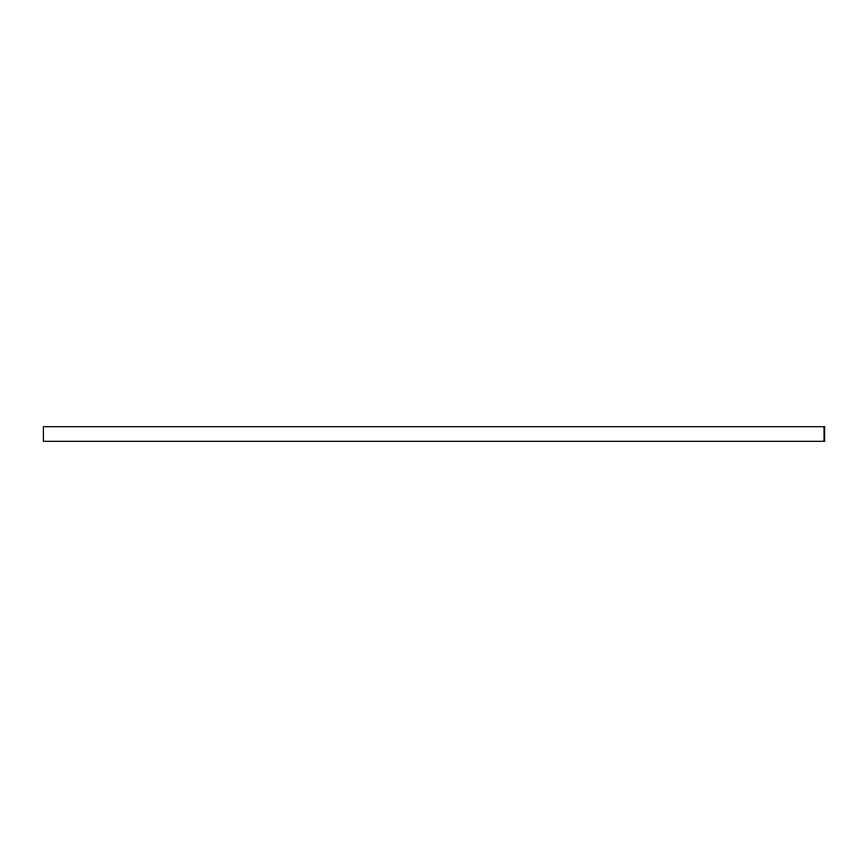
<?xml version="1.0" encoding="UTF-8"?>
<svg xmlns="http://www.w3.org/2000/svg" width="868" height="868" viewBox="0 0 868 868"><rect width="100%" height="100%" fill="white"/><g stroke="black" fill="none" stroke-linecap="round" stroke-linejoin="round"><path stroke-width="1.3" d="M824.112 426.676L824.112 441.324M824.6 426.676L43.4 426.676L43.4 441.324L824.6 441.324L824.6 426.676"/></g></svg>
